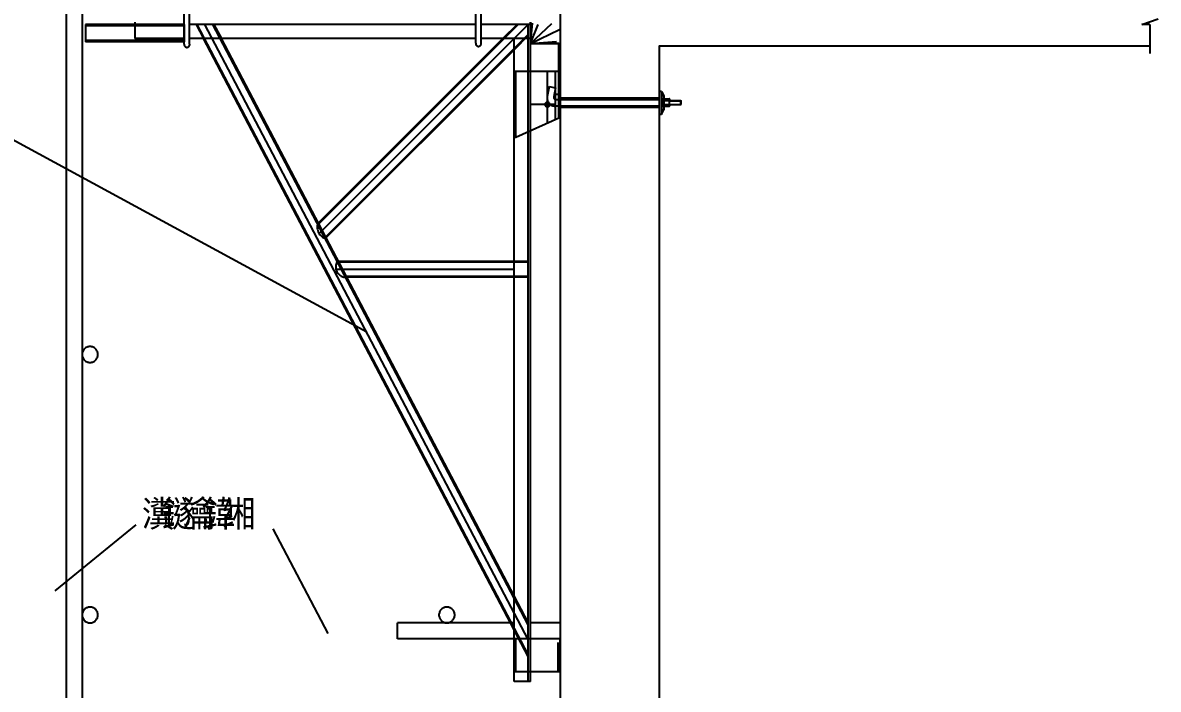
# Model space of a CAD drawing. Header units: metres. Extents: x 0 to 420, y 0 to 297.
# Drawn here: x 57.5 to 143.6, y 99.6 to 150.1 of the extents above; entities that cross this region are included whole.
import ezdxf

# ---------------------------------------------------------------- set-up
doc = ezdxf.new("R2010")
doc.units = ezdxf.units.M
doc.layers.add(' ', color=7, linetype='Continuous')

msp = doc.modelspace()

# ---------------------------------------------------------------- linework, layer by layer
at = {"layer": ' '}
for p, q in [((60.82, 256.53), (60.82, 95.92)), ((62.02, 256.53), (62.02, 95.92)), ((69.77, 148.51), (69.77, 152.58)), ((70.17, 148.51), (70.17, 152.58)), ((91.87, 148.58), (91.87, 152.66)), ((92.27, 148.58), (92.27, 152.66)), ((62.27, 150), (62.27, 148.67)), ((69.77, 150), (62.27, 150)), ((69.77, 149.9), (62.27, 149.9)), ((66.02, 150.17), (66.02, 148.92)), ((69.77, 150), (66.02, 150)), ((69.77, 150), (69.77, 148.67)), ((91.87, 150), (70.17, 150)), ((95.85, 102.22), (70.75, 150)), ((95.85, 103.35), (71.34, 150)), ((95.85, 104.48), (71.93, 150)), ((95.09, 150), (79.91, 134.82)), ((95.85, 150), (79.99, 134.14)), ((96.02, 150), (92.27, 150)), ((95, 150), (93.93, 148.92)), ((95.85, 100.17), (95.85, 150)), ((96.02, 150.17), (96.02, 148.55)), ((96.02, 100.17), (96.02, 150.17)), ((96.02, 148.55), (96.16, 150.08)), ((96.02, 148.55), (97.65, 150.07)), ((96.02, 148.55), (96.61, 150)), ((98.27, 150.17), (98.27, 148.55)), ((95.85, 149.24), (80.43, 133.82)), ((95.85, 149.15), (94.77, 148.07)), ((96.02, 148.55), (98.22, 149.62)), ((69.77, 148.77), (62.27, 148.77)), ((69.77, 148.67), (62.27, 148.67)), ((69.77, 148.92), (66.02, 148.92)), ((91.87, 148.92), (70.17, 148.92)), ((95.85, 102.06), (71.23, 148.92)), ((95.85, 104.64), (72.58, 148.92)), ((93.93, 148.92), (79.88, 134.87)), ((96.02, 148.92), (92.27, 148.92)), ((94.77, 100.17), (94.77, 148.92)), ((96.02, 148.55), (97.98, 148.71)), ((96.02, 148.55), (98.27, 148.55)), ((98.17, 148.55), (96.02, 148.55)), ((98.17, 142.88), (98.17, 148.55)), ((94.77, 148.07), (80.46, 133.76)), ((98.17, 146.42), (94.77, 146.42)), ((94.9, 141.42), (94.9, 146.42)), ((97.3, 142.49), (97.3, 146.42)), ((97.92, 142.77), (97.92, 146.42)), ((94.9, 146.33), (94.77, 146.33)), ((94.9, 146.23), (94.77, 146.23)), ((94.9, 146.13), (94.77, 146.13)), ((94.9, 146.03), (94.77, 146.03)), ((94.9, 145.93), (94.77, 145.93)), ((94.9, 145.83), (94.77, 145.83)), ((94.9, 145.73), (94.77, 145.73)), ((94.9, 145.63), (94.77, 145.63)), ((94.9, 145.53), (94.77, 145.53)), ((94.9, 145.43), (94.77, 145.43)), ((94.9, 145.33), (94.77, 145.33)), ((94.9, 145.23), (94.77, 145.23)), ((94.9, 145.13), (94.77, 145.13)), ((94.9, 145.03), (94.77, 145.03)), ((94.9, 144.93), (94.77, 144.93)), ((94.9, 144.83), (94.77, 144.83)), ((94.9, 144.73), (94.77, 144.73)), ((97.44, 145.3), (97.29, 144.54)), ((97.44, 145.3), (97.92, 145.2)), ((97.92, 145.2), (97.78, 144.5)), ((98.17, 144.69), (97.92, 144.69)), ((105.95, 144.92), (105.77, 144.92)), ((105.77, 144.92), (105.77, 143.17)), ((105.95, 144.92), (106.12, 144.57)), ((105.95, 144.92), (105.95, 143.17)), ((94.9, 144.63), (94.77, 144.63)), ((94.9, 144.53), (94.77, 144.53)), ((94.9, 144.43), (94.77, 144.43)), ((94.9, 144.33), (94.77, 144.33)), ((94.9, 144.23), (94.77, 144.23)), ((94.9, 144.13), (94.77, 144.13)), ((94.9, 144.03), (94.77, 144.03)), ((94.9, 143.93), (94.77, 143.93)), ((94.9, 143.83), (94.77, 143.83)), ((97.92, 143.92), (96.02, 143.92)), ((105.77, 143.8), (97.89, 143.8)), ((105.77, 144.29), (97.95, 144.29)), ((105.77, 144.4), (98.17, 144.4)), ((98.17, 144.4), (98.17, 143.68)), ((105.77, 144.35), (98.17, 144.35)), ((106.12, 144.57), (105.95, 144.57)), ((106.12, 144.57), (106.12, 143.52)), ((106.12, 143.72), (106.12, 144.42)), ((106.12, 144.32), (106.12, 144.27)), ((106.12, 143.83), (106.12, 144.27)), ((106.12, 143.95), (106.12, 144.2)), ((106.12, 143.88), (106.12, 143.83)), ((106.16, 144.35), (106.53, 144.35)), ((106.16, 144.23), (106.53, 144.23)), ((106.16, 143.92), (106.53, 143.92)), ((106.16, 143.79), (106.53, 143.79)), ((106.56, 144.32), (106.56, 144.27)), ((106.56, 143.95), (106.56, 144.27)), ((106.56, 144.23), (107.42, 144.23)), ((106.56, 144.21), (107.44, 144.21)), ((106.56, 143.95), (106.56, 143.83)), ((106.56, 143.93), (107.44, 143.93)), ((106.56, 143.92), (107.42, 143.92)), ((106.56, 143.83), (106.56, 143.88)), ((107.42, 144.23), (107.44, 144.21)), ((107.42, 143.92), (107.42, 144.23)), ((107.44, 143.93), (107.42, 143.92)), ((107.44, 143.93), (107.44, 144.21)), ((94.9, 143.73), (94.77, 143.73)), ((94.9, 143.63), (94.77, 143.63)), ((94.9, 143.53), (94.77, 143.53)), ((94.9, 143.43), (94.77, 143.43)), ((94.9, 143.33), (94.77, 143.33)), ((94.9, 143.23), (94.77, 143.23)), ((94.9, 143.13), (94.77, 143.13)), ((94.9, 143.03), (94.77, 143.03)), ((94.9, 142.93), (94.77, 142.93)), ((105.77, 143.75), (98.17, 143.75)), ((105.77, 143.7), (98.17, 143.7)), ((105.95, 143.17), (105.77, 143.17)), ((105.95, 143.17), (106.12, 143.52)), ((106.12, 143.52), (105.95, 143.52)), ((94.9, 142.83), (94.77, 142.83)), ((94.9, 142.73), (94.77, 142.73)), ((94.9, 142.63), (94.77, 142.63)), ((94.9, 142.53), (94.77, 142.53)), ((94.9, 142.43), (94.77, 142.43)), ((94.9, 142.33), (94.77, 142.33)), ((94.9, 142.23), (94.77, 142.23)), ((94.9, 142.13), (94.77, 142.13)), ((98.17, 142.88), (94.9, 141.42)), ((83.6, 126.67), (56.72, 141.26)), ((94.9, 142.03), (94.77, 142.03)), ((94.9, 141.93), (94.77, 141.93)), ((94.9, 141.83), (94.77, 141.83)), ((94.9, 141.73), (94.77, 141.73)), ((94.9, 141.63), (94.77, 141.63)), ((94.9, 141.53), (94.77, 141.53)), ((94.9, 141.43), (94.77, 141.43)), ((94.77, 132.02), (81.38, 132.02)), ((95.85, 131.96), (81.41, 131.96)), ((95.85, 132.02), (94.77, 132.02)), ((94.77, 131.42), (81.27, 131.42)), ((95.85, 130.88), (81.98, 130.88)), ((94.77, 130.82), (82.01, 130.82)), ((95.85, 130.82), (94.77, 130.82)), ((59.97, 107.05), (66.13, 112.05)), ((80.67, 103.81), (76.51, 111.75)), ((94.77, 104.62), (85.93, 104.62)), ((85.93, 103.42), (85.93, 104.62)), ((98.27, 104.62), (96.02, 104.62)), ((94.77, 103.42), (85.93, 103.42)), ((96.02, 103.42), (94.77, 103.42)), ((94.9, 103.38), (94.77, 103.38)), ((94.9, 100.92), (94.9, 103.42)), ((98.27, 103.42), (96.02, 103.42)), ((98.27, 100.92), (98.27, 103.42)), ((94.9, 103.28), (94.77, 103.28)), ((94.9, 103.18), (94.77, 103.18)), ((94.9, 103.18), (94.77, 103.18)), ((94.9, 103.08), (94.77, 103.08)), ((94.9, 102.98), (94.77, 102.98)), ((94.9, 102.88), (94.77, 102.88)), ((94.9, 102.78), (94.77, 102.78)), ((94.9, 102.68), (94.77, 102.68)), ((94.9, 102.58), (94.77, 102.58)), ((94.9, 102.48), (94.77, 102.48)), ((96.02, 100.97), (96.02, 103.12)), ((98.12, 100.97), (98.12, 103.12)), ((94.9, 102.38), (94.77, 102.38)), ((94.9, 102.28), (94.77, 102.28)), ((94.9, 102.18), (94.77, 102.18)), ((94.9, 102.08), (94.77, 102.08)), ((94.9, 101.98), (94.77, 101.98)), ((94.9, 101.88), (94.77, 101.88)), ((94.9, 101.78), (94.77, 101.78)), ((94.9, 101.68), (94.77, 101.68)), ((94.9, 101.58), (94.77, 101.58)), ((94.9, 101.48), (94.77, 101.48)), ((94.9, 101.38), (94.77, 101.38)), ((94.9, 101.28), (94.77, 101.28)), ((94.9, 101.18), (94.77, 101.18)), ((94.9, 101.08), (94.77, 101.08)), ((94.9, 100.98), (94.77, 100.98)), ((96.02, 100.92), (94.77, 100.92)), ((98.27, 100.92), (96.02, 100.92)), ((96.02, 100.17), (94.77, 100.17))]:
    msp.add_line(p, q, dxfattribs=at)
for points in [[(69.77, 148.51), (69.77, 148.5), (69.77, 148.48), (69.77, 148.46), (69.77, 148.44), (69.77, 148.42), (69.78, 148.4), (69.78, 148.38), (69.79, 148.36), (69.8, 148.34), (69.81, 148.33), (69.83, 148.31), (69.84, 148.3), (69.86, 148.29), (69.88, 148.28), (69.89, 148.27), (69.91, 148.26), (69.93, 148.26), (69.95, 148.25), (69.97, 148.25), (69.99, 148.25), (70.01, 148.26), (70.03, 148.26), (70.05, 148.27), (70.07, 148.28), (70.09, 148.29), (70.1, 148.3), (70.12, 148.31), (70.13, 148.33), (70.14, 148.34), (70.15, 148.36), (70.16, 148.38), (70.17, 148.4), (70.17, 148.42), (70.18, 148.44), (70.18, 148.46), (70.18, 148.48), (70.17, 148.5), (70.17, 148.51)], [(91.87, 148.58), (91.87, 148.58), (91.87, 148.56), (91.87, 148.54), (91.87, 148.52), (91.87, 148.5), (91.88, 148.48), (91.88, 148.46), (91.89, 148.44), (91.9, 148.42), (91.92, 148.41), (91.93, 148.39), (91.94, 148.38), (91.96, 148.37), (91.98, 148.36), (92, 148.35), (92.02, 148.34), (92.03, 148.33), (92.05, 148.33), (92.07, 148.33), (92.09, 148.33), (92.11, 148.33), (92.13, 148.34), (92.15, 148.35), (92.17, 148.36), (92.19, 148.37), (92.21, 148.38), (92.22, 148.39), (92.23, 148.41), (92.25, 148.42), (92.26, 148.44), (92.26, 148.46), (92.27, 148.48), (92.28, 148.5), (92.28, 148.52), (92.28, 148.54), (92.28, 148.56), (92.28, 148.58), (92.27, 148.58)], [(97.47, 143.92), (97.47, 143.94), (97.47, 143.95), (97.47, 143.97), (97.46, 143.99), (97.45, 144), (97.45, 144.02), (97.44, 144.03), (97.42, 144.04), (97.41, 144.06), (97.4, 144.07), (97.38, 144.07), (97.37, 144.08), (97.35, 144.09), (97.33, 144.09), (97.32, 144.09), (97.3, 144.1), (97.28, 144.09), (97.27, 144.09), (97.25, 144.09), (97.23, 144.08), (97.22, 144.07), (97.2, 144.07), (97.19, 144.06), (97.18, 144.04), (97.16, 144.03), (97.15, 144.02), (97.15, 144), (97.14, 143.99), (97.13, 143.97), (97.13, 143.95), (97.13, 143.94), (97.12, 143.92), (97.13, 143.9), (97.13, 143.89), (97.13, 143.87), (97.14, 143.85), (97.15, 143.84), (97.15, 143.82), (97.16, 143.81), (97.18, 143.8), (97.19, 143.79), (97.2, 143.78), (97.22, 143.77), (97.23, 143.76), (97.25, 143.75), (97.27, 143.75), (97.28, 143.75), (97.3, 143.75), (97.32, 143.75), (97.33, 143.75), (97.35, 143.75), (97.37, 143.76), (97.38, 143.77), (97.4, 143.78), (97.41, 143.79), (97.42, 143.8), (97.44, 143.81), (97.45, 143.82), (97.45, 143.84), (97.46, 143.85), (97.47, 143.87), (97.47, 143.89), (97.47, 143.9), (97.47, 143.92)], [(97.29, 144.54), (97.28, 144.48), (97.28, 144.42), (97.28, 144.36), (97.29, 144.3), (97.3, 144.24), (97.32, 144.18), (97.35, 144.13), (97.38, 144.08), (97.41, 144.03), (97.45, 143.98), (97.5, 143.94), (97.55, 143.91), (97.6, 143.88), (97.65, 143.85), (97.71, 143.83), (97.77, 143.82), (97.83, 143.81), (97.89, 143.8)], [(97.78, 144.5), (97.78, 144.49), (97.78, 144.47), (97.78, 144.45), (97.78, 144.43), (97.78, 144.42), (97.79, 144.4), (97.8, 144.39), (97.81, 144.37), (97.82, 144.36), (97.83, 144.34), (97.84, 144.33), (97.85, 144.32), (97.87, 144.31), (97.88, 144.31), (97.9, 144.3), (97.92, 144.3), (97.93, 144.29), (97.95, 144.29)], [(106.16, 144.35), (106.16, 144.35), (106.15, 144.35), (106.15, 144.35), (106.15, 144.35), (106.14, 144.35), (106.14, 144.35), (106.14, 144.35), (106.14, 144.34), (106.13, 144.34), (106.13, 144.34), (106.13, 144.34), (106.13, 144.33), (106.13, 144.33), (106.13, 144.33), (106.12, 144.32), (106.12, 144.32), (106.12, 144.32)], [(106.12, 144.27), (106.12, 144.26), (106.13, 144.26), (106.13, 144.26), (106.13, 144.25), (106.13, 144.25), (106.13, 144.25), (106.13, 144.25), (106.14, 144.24), (106.14, 144.24), (106.14, 144.24), (106.14, 144.24), (106.15, 144.23), (106.15, 144.23), (106.15, 144.23), (106.16, 144.23), (106.16, 144.23)], [(106.16, 144.23), (106.16, 144.23), (106.15, 144.23), (106.15, 144.23), (106.15, 144.23), (106.14, 144.23), (106.14, 144.23), (106.14, 144.22), (106.14, 144.22), (106.13, 144.22), (106.13, 144.22), (106.13, 144.21), (106.13, 144.21), (106.13, 144.21), (106.13, 144.2), (106.12, 144.2), (106.12, 144.2), (106.12, 144.2)], [(106.12, 143.95), (106.12, 143.95), (106.13, 143.95), (106.13, 143.94), (106.13, 143.94), (106.13, 143.94), (106.13, 143.93), (106.13, 143.93), (106.14, 143.93), (106.14, 143.93), (106.14, 143.92), (106.14, 143.92), (106.15, 143.92), (106.15, 143.92), (106.15, 143.92), (106.16, 143.92), (106.16, 143.92)], [(106.16, 143.92), (106.16, 143.92), (106.15, 143.92), (106.15, 143.92), (106.15, 143.91), (106.14, 143.91), (106.14, 143.91), (106.14, 143.91), (106.14, 143.91), (106.13, 143.9), (106.13, 143.9), (106.13, 143.9), (106.13, 143.9), (106.13, 143.89), (106.13, 143.89), (106.12, 143.89), (106.12, 143.88), (106.12, 143.88)], [(106.12, 143.83), (106.12, 143.83), (106.13, 143.82), (106.13, 143.82), (106.13, 143.82), (106.13, 143.81), (106.13, 143.81), (106.13, 143.81), (106.14, 143.81), (106.14, 143.8), (106.14, 143.8), (106.14, 143.8), (106.15, 143.8), (106.15, 143.8), (106.15, 143.8), (106.16, 143.79), (106.16, 143.79)], [(106.56, 144.32), (106.56, 144.32), (106.56, 144.33), (106.56, 144.33), (106.56, 144.33), (106.56, 144.34), (106.56, 144.34), (106.55, 144.34), (106.55, 144.34), (106.55, 144.35), (106.55, 144.35), (106.54, 144.35), (106.54, 144.35), (106.54, 144.35), (106.53, 144.35), (106.53, 144.35), (106.53, 144.35), (106.53, 144.35)], [(106.56, 144.32), (106.56, 144.32), (106.56, 144.33), (106.56, 144.33), (106.56, 144.33), (106.56, 144.34), (106.56, 144.34), (106.55, 144.34), (106.55, 144.34), (106.55, 144.35), (106.55, 144.35), (106.54, 144.35), (106.54, 144.35), (106.54, 144.35), (106.53, 144.35), (106.53, 144.35), (106.53, 144.35), (106.53, 144.35)], [(106.53, 144.23), (106.53, 144.23), (106.53, 144.23), (106.54, 144.23), (106.54, 144.23), (106.54, 144.24), (106.55, 144.24), (106.55, 144.24), (106.55, 144.24), (106.55, 144.25), (106.56, 144.25), (106.56, 144.25), (106.56, 144.25), (106.56, 144.26), (106.56, 144.26), (106.56, 144.26), (106.56, 144.27)], [(106.56, 144.2), (106.56, 144.2), (106.56, 144.2), (106.56, 144.21), (106.56, 144.21), (106.56, 144.21), (106.56, 144.22), (106.55, 144.22), (106.55, 144.22), (106.55, 144.22), (106.55, 144.23), (106.54, 144.23), (106.54, 144.23), (106.54, 144.23), (106.53, 144.23), (106.53, 144.23), (106.53, 144.23), (106.53, 144.23)], [(106.53, 143.92), (106.53, 143.92), (106.53, 143.92), (106.54, 143.92), (106.54, 143.92), (106.54, 143.92), (106.55, 143.92), (106.55, 143.93), (106.55, 143.93), (106.55, 143.93), (106.56, 143.93), (106.56, 143.94), (106.56, 143.94), (106.56, 143.94), (106.56, 143.95), (106.56, 143.95), (106.56, 143.95)], [(106.56, 143.88), (106.56, 143.89), (106.56, 143.89), (106.56, 143.89), (106.56, 143.9), (106.56, 143.9), (106.56, 143.9), (106.55, 143.9), (106.55, 143.91), (106.55, 143.91), (106.55, 143.91), (106.54, 143.91), (106.54, 143.91), (106.54, 143.92), (106.53, 143.92), (106.53, 143.92), (106.53, 143.92), (106.53, 143.92)], [(106.53, 143.79), (106.53, 143.79), (106.53, 143.8), (106.54, 143.8), (106.54, 143.8), (106.54, 143.8), (106.55, 143.8), (106.55, 143.8), (106.55, 143.81), (106.55, 143.81), (106.56, 143.81), (106.56, 143.81), (106.56, 143.82), (106.56, 143.82), (106.56, 143.82), (106.56, 143.83), (106.56, 143.83)], [(79.88, 134.87), (79.87, 134.82), (79.85, 134.73), (79.85, 134.64), (79.85, 134.55), (79.87, 134.46), (79.89, 134.37), (79.92, 134.28), (79.96, 134.2), (80.01, 134.12), (80.06, 134.05), (80.12, 133.98), (80.19, 133.92), (80.26, 133.86), (80.34, 133.82), (80.42, 133.78), (80.46, 133.76)], [(81.38, 132.02), (81.34, 131.96), (81.31, 131.89), (81.28, 131.82), (81.26, 131.74), (81.25, 131.67), (81.25, 131.59), (81.25, 131.52), (81.26, 131.44), (81.28, 131.37), (81.31, 131.3), (81.34, 131.23), (81.38, 131.16), (81.42, 131.1), (81.48, 131.05), (81.53, 131), (81.59, 130.95), (81.66, 130.91), (81.73, 130.88), (81.8, 130.85), (81.87, 130.84), (81.95, 130.82), (82.01, 130.82)], [(63.22, 124.97), (63.22, 125.03), (63.21, 125.09), (63.2, 125.14), (63.18, 125.2), (63.15, 125.25), (63.12, 125.3), (63.09, 125.35), (63.05, 125.39), (63.01, 125.43), (62.96, 125.47), (62.91, 125.5), (62.85, 125.52), (62.8, 125.54), (62.74, 125.56), (62.68, 125.57), (62.62, 125.57), (62.57, 125.57), (62.51, 125.56), (62.45, 125.54), (62.4, 125.52), (62.34, 125.5), (62.29, 125.47), (62.24, 125.43), (62.2, 125.39), (62.16, 125.35), (62.13, 125.3), (62.1, 125.25), (62.07, 125.2), (62.05, 125.14), (62.04, 125.09), (62.03, 125.03), (62.02, 124.97), (62.03, 124.91), (62.04, 124.85), (62.05, 124.8), (62.07, 124.74), (62.1, 124.69), (62.13, 124.64), (62.16, 124.59), (62.2, 124.55), (62.24, 124.51), (62.29, 124.47), (62.34, 124.44), (62.4, 124.42), (62.45, 124.4), (62.51, 124.38), (62.57, 124.37), (62.62, 124.37), (62.68, 124.37), (62.74, 124.38), (62.8, 124.4), (62.85, 124.42), (62.91, 124.44), (62.96, 124.47), (63.01, 124.51), (63.05, 124.55), (63.09, 124.59), (63.12, 124.64), (63.15, 124.69), (63.18, 124.74), (63.2, 124.8), (63.21, 124.85), (63.22, 124.91), (63.22, 124.97)], [(63.22, 105.22), (63.22, 105.28), (63.21, 105.34), (63.2, 105.39), (63.18, 105.45), (63.15, 105.5), (63.12, 105.55), (63.09, 105.6), (63.05, 105.64), (63.01, 105.68), (62.96, 105.72), (62.91, 105.75), (62.85, 105.77), (62.8, 105.79), (62.74, 105.81), (62.68, 105.82), (62.62, 105.82), (62.57, 105.82), (62.51, 105.81), (62.45, 105.79), (62.4, 105.77), (62.34, 105.75), (62.29, 105.72), (62.24, 105.68), (62.2, 105.64), (62.16, 105.6), (62.13, 105.55), (62.1, 105.5), (62.07, 105.45), (62.05, 105.39), (62.04, 105.34), (62.03, 105.28), (62.02, 105.22), (62.03, 105.16), (62.04, 105.1), (62.05, 105.05), (62.07, 104.99), (62.1, 104.94), (62.13, 104.89), (62.16, 104.84), (62.2, 104.8), (62.24, 104.76), (62.29, 104.72), (62.34, 104.69), (62.4, 104.67), (62.45, 104.65), (62.51, 104.63), (62.57, 104.62), (62.62, 104.62), (62.68, 104.62), (62.74, 104.63), (62.8, 104.65), (62.85, 104.67), (62.91, 104.69), (62.96, 104.72), (63.01, 104.76), (63.05, 104.8), (63.09, 104.84), (63.12, 104.89), (63.15, 104.94), (63.18, 104.99), (63.2, 105.05), (63.21, 105.1), (63.22, 105.16), (63.22, 105.22)], [(90.28, 105.22), (90.28, 105.28), (90.27, 105.34), (90.25, 105.39), (90.23, 105.45), (90.21, 105.5), (90.18, 105.55), (90.14, 105.6), (90.1, 105.64), (90.06, 105.68), (90.01, 105.72), (89.96, 105.75), (89.91, 105.77), (89.85, 105.79), (89.8, 105.81), (89.74, 105.82), (89.68, 105.82), (89.62, 105.82), (89.56, 105.81), (89.51, 105.79), (89.45, 105.77), (89.4, 105.75), (89.35, 105.72), (89.3, 105.68), (89.26, 105.64), (89.22, 105.6), (89.18, 105.55), (89.15, 105.5), (89.13, 105.45), (89.11, 105.39), (89.09, 105.34), (89.08, 105.28), (89.08, 105.22), (89.08, 105.16), (89.09, 105.1), (89.11, 105.05), (89.13, 104.99), (89.15, 104.94), (89.18, 104.89), (89.22, 104.84), (89.26, 104.8), (89.3, 104.76), (89.35, 104.72), (89.4, 104.69), (89.45, 104.67), (89.51, 104.65), (89.56, 104.63), (89.62, 104.62), (89.68, 104.62), (89.74, 104.62), (89.8, 104.63), (89.85, 104.65), (89.91, 104.67), (89.96, 104.69), (90.01, 104.72), (90.06, 104.76), (90.1, 104.8), (90.14, 104.84), (90.18, 104.89), (90.21, 104.94), (90.23, 104.99), (90.25, 105.05), (90.27, 105.1), (90.28, 105.16), (90.28, 105.22)]]:
    msp.add_lwpolyline(points, dxfattribs=at)
for p, q in [((98.27, 151.61), (98.27, 95.17)), ((70.66, 150), (71.23, 148.92)), ((72.02, 150), (72.58, 148.92)), ((142.36, 149.99), (143.62, 150.41)), ((142.99, 149.99), (142.36, 149.99)), ((142.99, 149.99), (142.99, 147.79)), ((68.04, 148.92), (68.04, 148.92)), ((105.77, 148.36), (105.77, 95.17)), ((105.77, 148.36), (142.99, 148.36))]:
    msp.add_line(p, q)
msp.add_lwpolyline([(105.69, 148.36), (105.69, 148.36), (105.69, 148.36), (105.69, 148.36), (105.69, 148.36), (105.69, 148.36), (105.69, 148.36), (105.69, 148.36), (105.69, 148.36), (105.69, 148.36), (105.69, 148.36), (105.69, 148.36), (105.69, 148.36), (105.69, 148.36), (105.69, 148.36), (105.69, 148.36), (105.69, 148.36), (105.69, 148.36)])

# ---------------------------------------------------------------- texts
for s, p in [('瀵', (66.55, 111.91)), ('鐩', (68.06, 111.91)), ('瀹', (69.58, 111.91)), ('鍏', (71.09, 111.91)), ('缃', (72.6, 111.91))]:
    msp.add_text(s, height=1.99, dxfattribs=at).set_placement(p)

doc.saveas('drawing.dxf')
